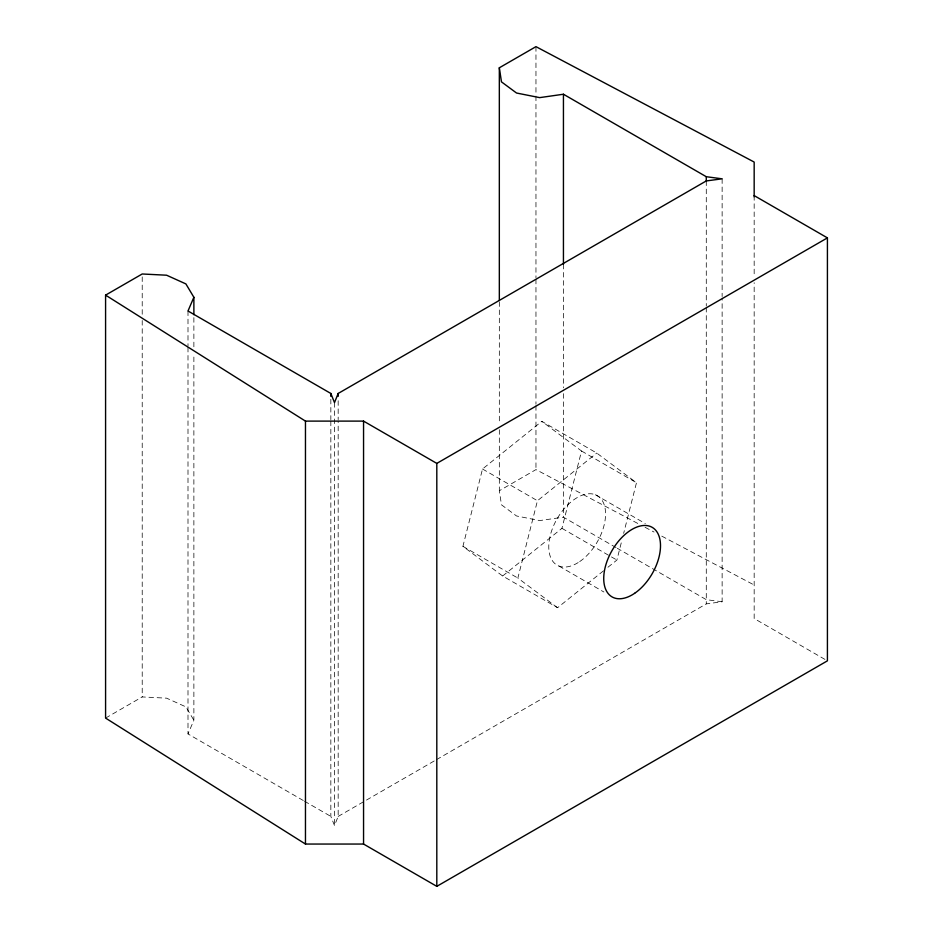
<?xml version="1.0" encoding="UTF-8"?>
<svg xmlns="http://www.w3.org/2000/svg" width="933" height="933" viewBox="0 0 933 933"><rect width="100%" height="100%" fill="white"/><g stroke="black" fill="none" stroke-linecap="round" stroke-linejoin="round"><path stroke-width="0.7" stroke-dasharray="4.67 3.5" d="M603.464 570.856L557.584 607.721L502.642 575.999L462.92 546.341L482.513 469.007L541.816 421.343L596.758 453.065L636.481 482.734L623.652 533.349M557.584 607.721L517.862 578.063L537.455 500.729L596.758 453.065M502.642 575.999L561.946 528.335L581.539 451.012L541.816 421.343M607.943 567.252L616.888 560.057L621.879 540.382M330.842 421.075L330.842 816.41L334.504 825.565L338.166 816.41L338.166 421.075M303.272 800.502L187.999 733.944L193.877 720.218L193.877 353.957M105.581 718.083L142.213 696.928L166.599 698.164L185.889 706.864L193.877 720.218M616.06 547.566L563.439 517.185L539.671 520.579L516.532 515.972L501.476 504.823L499.33 490.746L535.962 469.602L638.65 523.903M338.166 816.41L435.245 760.372M436.504 759.637L706.281 603.884L722.13 601.773L722.13 298M722.13 601.773L706.281 599.651L617.319 548.289M645.065 527.297L654.045 532.055M661.754 536.125L754.167 585.003M581.539 451.012L636.481 482.734M595.371 494.735L645.321 523.576M824.935 659.398L754.167 618.532L754.167 282.687M482.513 469.007L537.455 500.729M561.946 528.335L616.888 560.057M558.96 566.051L603.919 592.012M462.92 546.341L517.862 578.063M304.531 801.225L330.842 816.41M754.167 195.592L754.167 276.984M722.13 178.821L722.13 296.554M706.281 180.932L706.281 306.059M706.281 307.389L706.281 603.884M563.439 264.284L563.439 387.825M563.439 393.644L563.439 517.185M535.962 46.65L535.962 94.618M535.962 96.064L535.962 277.742M535.962 279.2L535.962 404.199M535.962 405.645L535.962 469.602M499.33 301.802L499.33 423.885M499.33 429.705L499.33 490.746M338.166 400.735L338.166 419.628M334.504 402.613L334.504 825.565M330.842 399.277L330.842 419.628M193.877 317.617L193.877 348.137M187.999 310.992L187.999 345.875M187.999 347.321L187.999 733.944M142.213 276.891L142.213 314.678M142.213 320.497L142.213 696.928M579.696 561.584A40.142 23.173 -60 0 0 600.397 498.14A40.142 23.173 -60 0 0 551.415 531.46A40.142 23.173 -60 0 0 579.696 561.584"/><path stroke-width="1.4" d="M754.167 196.933L754.167 162.05L535.962 46.65L499.33 67.794L501.476 81.871L516.532 93.02L539.671 97.627L563.439 94.233L706.281 176.71L722.13 178.821L706.281 180.932L338.166 393.469L334.504 402.613L330.842 393.469L187.999 310.992L193.877 297.277L185.889 283.912L166.599 275.212L142.213 273.987L105.581 295.131L105.581 718.083L305.464 844.05L363.555 844.05L436.807 886.35L827.419 660.832L827.419 237.88L754.167 195.592M105.581 295.131L305.464 421.11L363.555 421.11L436.807 463.398L827.419 237.88M706.281 176.71L706.281 181.06M563.439 94.233L563.439 264.284M499.33 67.794L499.33 300.344M436.807 463.398L436.807 886.35M363.555 421.11L363.555 844.05M338.166 393.469L338.166 396.373M330.842 393.469L330.842 396.373M305.464 421.11L305.464 844.05M193.877 297.277L193.877 314.713M634.638 593.306A40.142 23.173 -60 0 0 655.339 529.851A40.142 23.173 -60 0 0 606.368 563.182A40.142 23.173 -60 0 0 634.638 593.306"/></g></svg>
